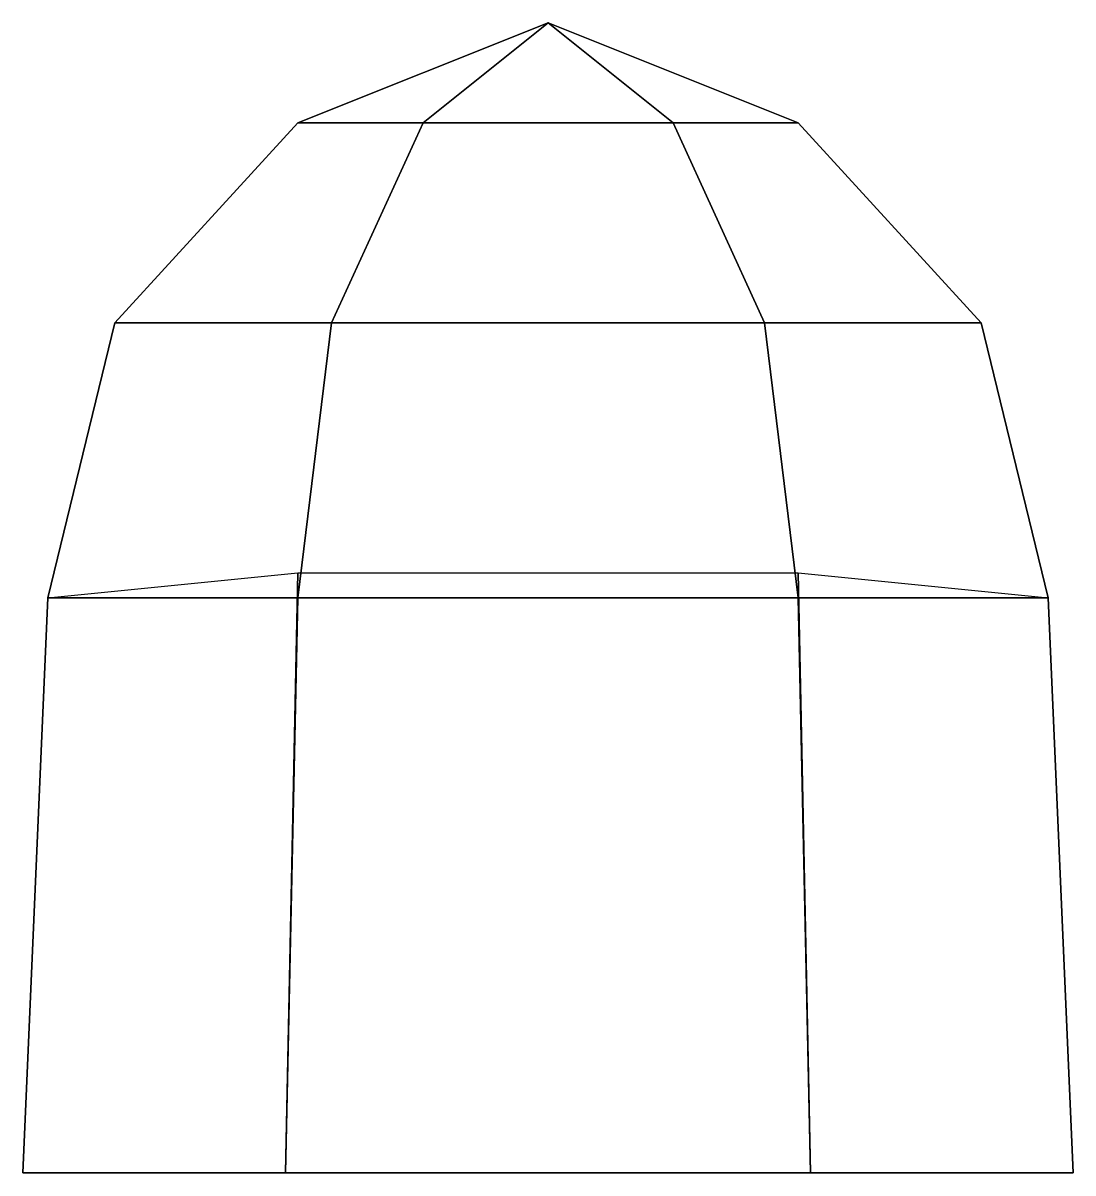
# Model space of a CAD drawing. Extents: x -0.21 to 0.21, y 3.2 to 3.66.
import ezdxf

# ---------------------------------------------------------------- set-up
doc = ezdxf.new("R2010")
doc.units = 0
doc.layers.add('PROP', color=1, linetype='CONTINUOUS')

msp = doc.modelspace()

# ---------------------------------------------------------------- linework, layer by layer
at = {"layer": 'PROP'}
for points in [[(0, 3.66), (-0.1, 3.62), (-0.05, 3.62, 0.0866), (0, 3.66)], [(0, 3.66), (-0.05, 3.62, -0.0866), (-0.1, 3.62), (0, 3.66)], [(0, 3.66), (-0.05, 3.62, 0.0866), (0.05, 3.62, 0.0866), (0, 3.66)], [(0, 3.66), (0.05, 3.62, -0.0866), (-0.05, 3.62, -0.0866), (0, 3.66)], [(0, 3.66), (0.05, 3.62, 0.0866), (0.1, 3.62), (0, 3.66)], [(0, 3.66), (0.1, 3.62), (0.05, 3.62, -0.0866), (0, 3.66)], [(-0.1, 3.62), (-0.17321, 3.54), (-0.0866, 3.54, 0.15), (-0.05, 3.62, 0.0866)], [(-0.05, 3.62, -0.0866), (-0.0866, 3.54, -0.15), (-0.17321, 3.54), (-0.1, 3.62)], [(-0.05, 3.62, 0.0866), (-0.0866, 3.54, 0.15), (0.0866, 3.54, 0.15), (0.05, 3.62, 0.0866)], [(0.05, 3.62, -0.0866), (0.0866, 3.54, -0.15), (-0.0866, 3.54, -0.15), (-0.05, 3.62, -0.0866)], [(0.05, 3.62, 0.0866), (0.0866, 3.54, 0.15), (0.17321, 3.54), (0.1, 3.62)], [(0.1, 3.62), (0.17321, 3.54), (0.0866, 3.54, -0.15), (0.05, 3.62, -0.0866)], [(-0.17321, 3.54), (-0.2, 3.43), (-0.1, 3.43, 0.17321), (-0.0866, 3.54, 0.15)], [(-0.0866, 3.54, -0.15), (-0.1, 3.43, -0.17321), (-0.2, 3.43), (-0.17321, 3.54)], [(-0.0866, 3.54, 0.15), (-0.1, 3.43, 0.17321), (0.1, 3.43, 0.17321), (0.0866, 3.54, 0.15)], [(0.0866, 3.54, -0.15), (0.1, 3.43, -0.17321), (-0.1, 3.43, -0.17321), (-0.0866, 3.54, -0.15)], [(0.0866, 3.54, 0.15), (0.1, 3.43, 0.17321), (0.2, 3.43), (0.17321, 3.54)], [(0.17321, 3.54), (0.2, 3.43), (0.1, 3.43, -0.17321), (0.0866, 3.54, -0.15)], [(-0.105, 3.2, -0.18187), (-0.21, 3.2), (-0.2, 3.43), (-0.1, 3.44, -0.17321)], [(0.105, 3.2, -0.18187), (-0.105, 3.2, -0.18187), (-0.1, 3.44, -0.17321), (0.1, 3.44, -0.17321)], [(0.21, 3.2), (0.105, 3.2, -0.18187), (0.1, 3.44, -0.17321), (0.2, 3.43)], [(-0.21, 3.2), (-0.105, 3.2, 0.18187), (-0.1, 3.43, 0.17321), (-0.2, 3.43)], [(-0.105, 3.2, 0.18187), (0.105, 3.2, 0.18187), (0.1, 3.43, 0.17321), (-0.1, 3.43, 0.17321)], [(0.105, 3.2, 0.18187), (0.21, 3.2), (0.2, 3.43), (0.1, 3.43, 0.17321)]]:
    msp.add_3dface(points, dxfattribs=at)

doc.saveas('drawing.dxf')
